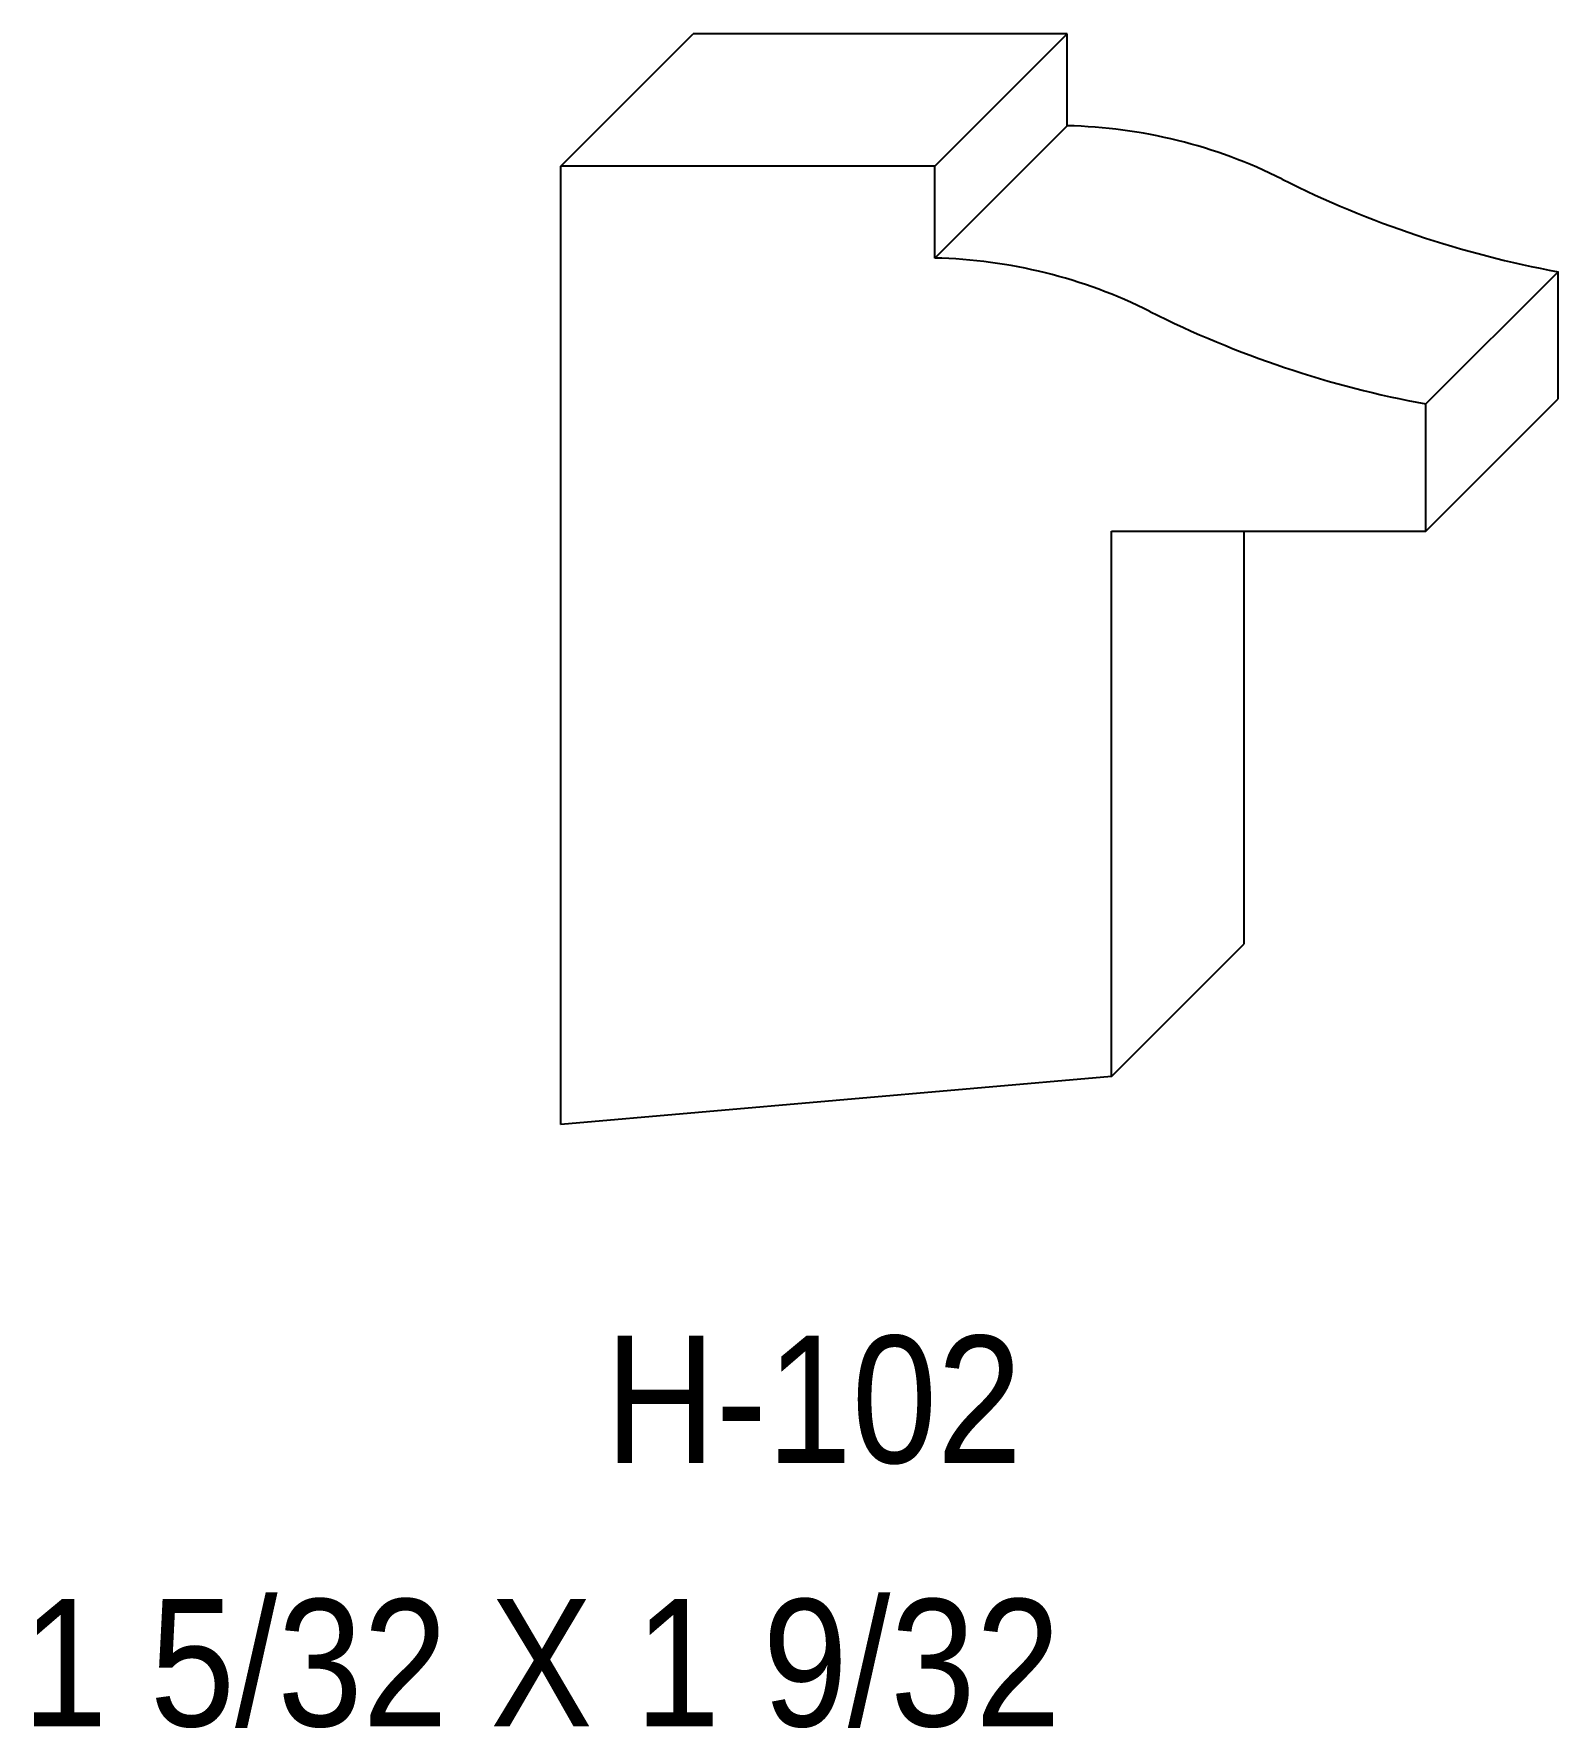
# Model space of a CAD drawing. Extents: x 70.68 to 72.72, y 138.38 to 140.65.
import ezdxf

# ---------------------------------------------------------------- set-up
doc = ezdxf.new("R2010")
doc.units = 0
doc.header["$LTSCALE"] = 5
doc.layers.add('PROFILE', color=7, linetype='CONTINUOUS')
doc.layers.add('TEXT', color=7, linetype='CONTINUOUS')
doc.styles.add('TXT', font='TXT', dxfattribs={"height": 3.5})

msp = doc.modelspace()

# ---------------------------------------------------------------- linework, layer by layer
at = {"layer": 'PROFILE', "color": 1, "linetype": 'CONTINUOUS'}
for p, q in [((71.3848, 140.4702), (71.5615, 140.6469)), ((72.0614, 140.6469), (71.5615, 140.6469)), ((71.8847, 140.4702), (72.0614, 140.6469)), ((72.0614, 140.5241), (72.0614, 140.6469)), ((71.8847, 140.3474), (72.0614, 140.5241)), ((71.8847, 140.4702), (71.3848, 140.4702)), ((71.3848, 139.1893), (71.3848, 140.4702)), ((71.8847, 140.3474), (71.8847, 140.4702)), ((72.5407, 140.1524), (72.7174, 140.3291)), ((72.7174, 140.1592), (72.7174, 140.3291)), ((72.5407, 139.9824), (72.7174, 140.1592)), ((72.5407, 139.9824), (72.5407, 140.1524)), ((72.1208, 139.2537), (72.1208, 139.9824)), ((72.1208, 139.9824), (72.5407, 139.9824)), ((72.2976, 139.9824), (72.2976, 139.4305)), ((72.1208, 139.2537), (72.2976, 139.4305)), ((72.1208, 139.2537), (71.3848, 139.1893))]:
    msp.add_line(p, q, dxfattribs=at)
for centre, major_axis, start_param, end_param in [((72.0464, 139.8491), (0, 0.6752), -0.464384, -0.022234), ((72.9691, 141.691), (1.385, 0), -2.035181, -1.753505), ((71.8697, 139.6723), (0, 0.6752), -0.464384, -0.022234), ((72.7924, 141.5143), (1.385, 0), -2.035181, -1.753505)]:
    msp.add_ellipse(centre, major_axis=major_axis, ratio=1, start_param=start_param, end_param=end_param, dxfattribs=at)

# ---------------------------------------------------------------- texts
at = {"layer": 'PROFILE', "color": 1, "linetype": 'CONTINUOUS', "style": 'TXT', "width": 0.9}
msp.add_text('1 5/32 X 1 9/32', height=0.169956, dxfattribs=at).set_placement((70.6652, 138.3853))
at = {"layer": 'TEXT', "color": 1, "linetype": 'CONTINUOUS', "style": 'TXT', "width": 0.9}
msp.add_text('H-102', height=0.16996, dxfattribs=at).set_placement((71.4441, 138.7372))

doc.saveas('drawing.dxf')
